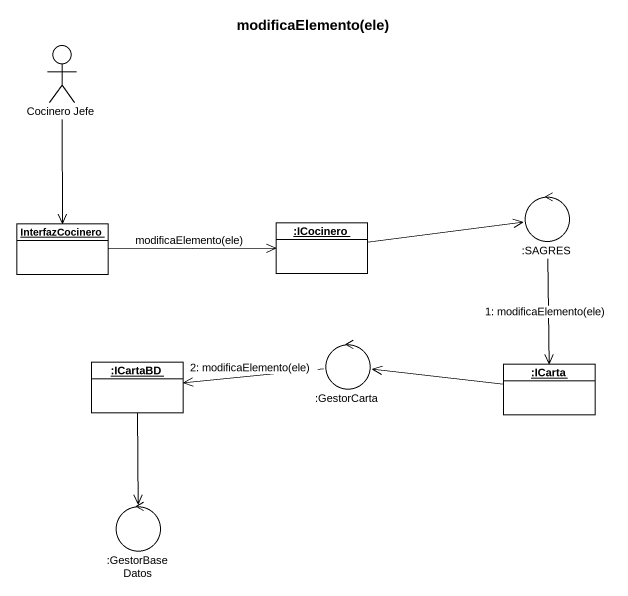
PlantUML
@startuml
title modificaElemento(ele)
allowmixing
hide circle
hide empty members
actor "Cocinero Jefe" as Cocinero_Jefe
control ":SAGRES" as SAGRES
object InterfazCocinero
object ":ICocinero" as ICocinero
control ":GestorCarta" as GestorCarta
object ":ICartaBD" as ICartaBD
object ":ICarta" as ICarta
control ":GestorBaseDatos" as GestorBaseDatos
Cocinero_Jefe --> InterfazCocinero
SAGRES --> ICarta : 1: modificaElemento(ele)
InterfazCocinero -right-> ICocinero : modificaElemento(ele)
ICocinero -right-> SAGRES
GestorCarta -left-> ICartaBD : 2: modificaElemento(ele)
ICartaBD --> GestorBaseDatos
ICarta -left-> GestorCarta
@enduml
